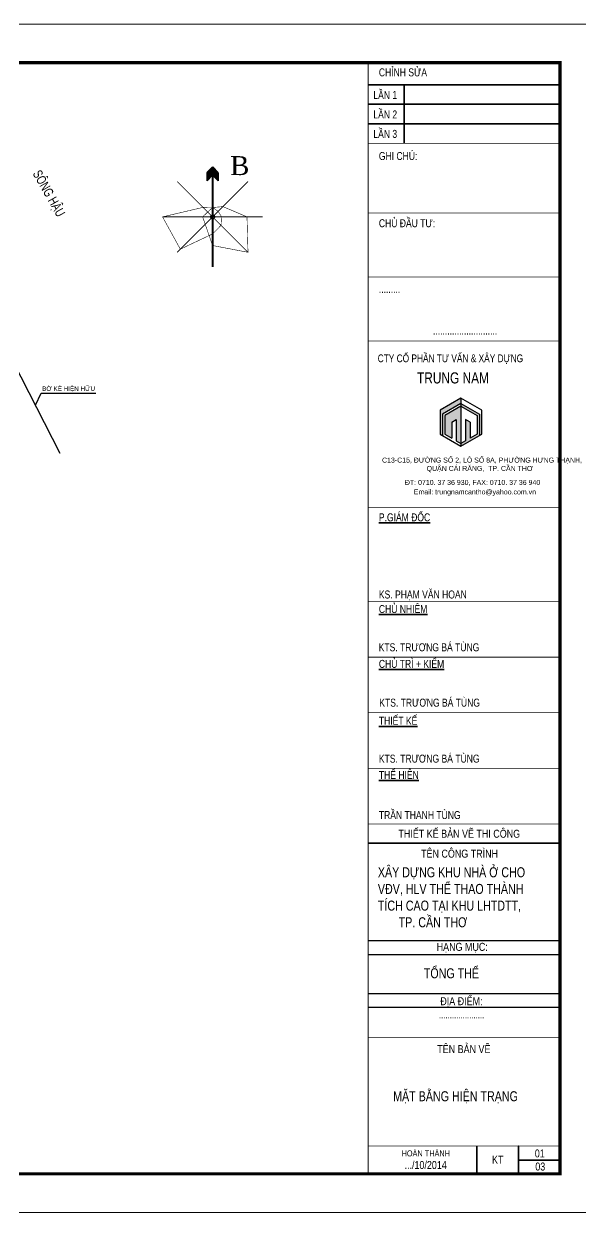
# Model space of a CAD drawing. Header units: millimetres. Extents: x 100 to 288, y -65 to 177.
# Drawn here: x 147.35 to 161.27, y 146.68 to 176.85 of the extents above; entities that cross this region are included whole.
import ezdxf

# ---------------------------------------------------------------- set-up
doc = ezdxf.new("R2010")
doc.units = ezdxf.units.MM
doc.header["$LTSCALE"] = 0.3
doc.header["$MEASUREMENT"] = 0
doc.layers.get('0').update_dxf_attribs({"linetype": 'CONTINUOUS', "lineweight": 13})
doc.layers.get('DEFPOINTS').update_dxf_attribs({"linetype": 'CONTINUOUS', "lineweight": 13})
for name, color, linetype in [('HATCH1', 8, 'CONTINUOUS'), ('LAYER 7', 7, 'CONTINUOUS'), ('LAYER4', 114, 'CONTINUOUS'), ('LAYER5', 5, 'CONTINUOUS'), ('LAYER7', 7, 'CONTINUOUS'), ('VB', 94, 'CONTINUOUS')]:
    doc.layers.add(name, color=color, linetype=linetype)
doc.styles.add('A4', font='VHELVEN.TTF')
doc.styles.add('AVO', font='VAVON.TTF')
doc.styles.add('DIM', font='VAVON.TTF')
doc.styles.add('VNI - HELVE', font='VBOOKMN.TTF', dxfattribs={"width": 0.8})
doc.linetypes.add('TAL_N_P', pattern='A,0.5,[130,ltypeshp.shx,S=0.25,R=0,X=0,Y=-0.25],1,[130,ltypeshp.shx,S=0.5,R=0,X=0,Y=-0.5],0.5', length=2)
doc.linetypes.add('TRACKS', pattern='A,0.15,[130,ltypeshp.shx,S=0.25,R=0,X=0,Y=0],0.15', length=0.3)

# ---------------------------------------------------------------- blocks, each defined once
blk = doc.blocks.new('mt')
at = {"layer": 'LAYER4'}
for points, const_width in [([(0, 29.71), (-3.38, 26.24)], 0.81), ([(0, 29.71), (0, -29.71)], 1.13), ([(0, 29.71), (3.38, 26.24)], 0.81), ([(-3.38, 26.24), (-3.38, 21.38)], 0.81), ([(0, 24.85), (-3.38, 21.38)], 0.81), ([(0, 24.85), (3.38, 21.38)], 0.81), ([(3.38, 26.24), (3.38, 21.38)], 0.81), ([(-21.01, -21.01), (21.01, 21.01)], 0.486), ([(-21.01, 21.01), (21.01, -21.01)], 0.486), ([(-29.71, 0), (29.71, 0)], 0.486)]:
    blk.add_lwpolyline(points, dxfattribs=dict(at, const_width=const_width))
at = {"layer": 'LAYER4', "const_width": 0.324}
for points in [[(-29.71, 0), (-5.66, 5.66), (0, 5.55), (3.31, 3.31), (5.3, 0), (5, -5), (0, -10.1), (-19.16, -19.16)], [(20.42, 0), (6.11, 6.11), (0, 5.55), (-2.9, 2.9), (-5.92, 0), (0, -16.99), (21.01, -21.01)]]:
    blk.add_lwpolyline(points, close=True, dxfattribs=at)
at = {"layer": 'LAYER4'}
blk.add_circle((0, 0), 1.18, dxfattribs=at)
for points in [[(-3.38, 21.38), (-3.38, 26.24), (0, 24.85), (0, 29.71)], [(3.38, 21.38), (3.38, 26.24), (0, 24.85), (0, 29.71)]]:
    blk.add_solid(points, dxfattribs=at)
at = {"layer": 'LAYER4', "insert": (10.48, 36.05), "char_height": 11.25, "width": 19.3468, "attachment_point": 1, "rotation": 359.94873, "style": 'AVO'}
blk.add_mtext('{\\fRomantic|b0|i0|c2|p2;B}', dxfattribs=at)
blk = doc.blocks.new('GA')
at = {"linetype": 'Continuous', "ltscale": 0.08}
h = blk.add_hatch(color=8, dxfattribs=at)
h.paths.add_polyline_path([(158.27, 167.362), (158.27, 167.496), (157.749, 167.195), (157.749, 166.594), (157.807, 166.561), (157.807, 167.095)])
h.paths.add_polyline_path([(158.27, 167.296), (157.865, 167.062), (157.865, 166.594), (158.039, 166.494), (158.039, 166.895), (158.154, 166.962), (158.154, 166.427), (158.27, 166.36)])
blk.add_hatch(color=8, dxfattribs=at).paths.add_polyline_path([(158.502, 166.895), (158.386, 166.962), (158.386, 166.427), (158.27, 166.36), (158.27, 166.294), (158.733, 166.561), (158.733, 167.095), (158.27, 167.362), (158.27, 167.296), (158.675, 167.062), (158.675, 166.594), (158.502, 166.494)])
for p, q in [((158.27, 167.496), (158.27, 167.362)), ((158.27, 167.496), (158.27, 166.294)), ((158.27, 167.362), (157.807, 167.095)), ((157.807, 167.095), (157.807, 166.561)), ((158.27, 167.296), (157.865, 167.062)), ((158.27, 167.362), (158.733, 167.095)), ((158.27, 167.296), (158.27, 166.36)), ((158.27, 167.296), (158.675, 167.062)), ((158.733, 167.095), (158.733, 166.561)), ((157.865, 167.062), (157.865, 166.594)), ((158.039, 166.895), (158.154, 166.962)), ((158.039, 166.895), (158.039, 166.494)), ((158.154, 166.962), (158.154, 166.427)), ((158.502, 166.895), (158.386, 166.962)), ((158.386, 166.962), (158.386, 166.427)), ((158.502, 166.895), (158.502, 166.494)), ((158.675, 167.062), (158.675, 166.594))]:
    blk.add_line(p, q, dxfattribs=at)
blk.add_lwpolyline([(157.749, 166.594), (158.27, 166.294), (158.791, 166.594), (158.791, 167.195), (158.27, 167.496), (157.749, 167.195)], close=True, dxfattribs=at)
for points in [[(157.865, 166.594), (158.039, 166.494)], [(158.675, 166.594), (158.502, 166.494)], [(158.154, 166.427), (158.27, 166.36)], [(158.386, 166.427), (158.27, 166.36)]]:
    blk.add_lwpolyline(points, dxfattribs=at)
for points in [[(155.949, 153.941), (160.749, 153.941)], [(155.949, 153.594), (160.749, 153.594)], [(155.949, 152.621), (160.749, 152.621)], [(155.949, 152.274), (160.749, 152.274)]]:
    blk.add_lwpolyline(points)
at = {"layer": 'LAYER 7', "lineweight": 35}
for points in [[(155.949, 175.327), (160.749, 175.327)], [(156.853, 173.869), (156.853, 175.327)], [(155.949, 174.841), (160.749, 174.841)], [(155.949, 174.355), (160.749, 174.355)], [(155.949, 156.371), (160.749, 156.371)], [(158.666, 148.802), (158.666, 148.108)], [(159.707, 148.802), (159.707, 148.802), (159.707, 148.108)], [(159.707, 148.455), (160.749, 148.455)]]:
    blk.add_lwpolyline(points, dxfattribs=at)
at = {"layer": 'LAYER7', "const_width": 0.0278}
blk.add_lwpolyline([(160.749, 175.883), (155.949, 175.883), (155.949, 148.108), (160.749, 148.108)], close=True, dxfattribs=at)
at = {"layer": 'LAYER7'}
for points, const_width in [([(155.949, 173.869), (160.749, 173.869)], 0.0174), ([(155.949, 172.125), (160.749, 172.125)], 0.0174), ([(155.949, 170.525), (160.749, 170.525)], 0.0174), ([(155.949, 168.925), (160.749, 168.925)], 0.0212), ([(155.949, 164.759), (160.749, 164.759)], 0.0174), ([(155.949, 162.412), (160.749, 162.412)], 0.0174), ([(155.949, 161.023), (160.749, 161.023)], 0.0174), ([(155.949, 159.634), (160.749, 159.634)], 0.0174), ([(155.949, 158.246), (160.749, 158.246)], 0.0174), ([(155.949, 156.857), (160.749, 156.857)], 0.0174), ([(155.949, 151.51), (160.749, 151.51)], 0.0174), ([(155.949, 148.802), (160.749, 148.802)], 0.0174)]:
    blk.add_lwpolyline(points, dxfattribs=dict(at, const_width=const_width))
at = {"layer": 'LAYER 7', "lineweight": 35, "attachment_point": 1, "style": 'VNI - HELVE'}
for s, insert, char_height, width in [('CHÆNH SÖÛA', (156.217, 175.74), 0.2, 5.31965), ('LAÀN 1', (156.079, 175.174), 0.2, 5.31965), ('LAÀN 2', (156.079, 174.688), 0.2, 5.31965), ('LAÀN 3', (156.079, 174.202), 0.2, 5.31965), ('GHI CHUÙ:', (156.217, 173.649), 0.2, 5.31965), ('CHUÛ ÑAÀU TÖ:', (156.217, 171.969), 0.2, 5.31965), ('.........', (156.217, 170.324), 0.2, 5.31965), ('...........................', (157.571, 169.286), 0.2, 5.31965), ('{\\LP.GIAÙM ÑOÁC}', (156.217, 164.618), 0.2, 5.31965), ('KS. PHAÏM VAÊN HOAN', (156.217, 162.69), 0.2, 5.31965), ('{\\LCHUÛ NHIEÄM}', (156.217, 162.326), 0.2, 5.31965), ('KTS. TRÖÔNG BAÙ TUØNG', (156.212, 161.37), 0.2, 5.31965), ('{\\LCHUÛ TRÌ + KIEÅM}', (156.217, 160.955), 0.2, 5.31965), ('KTS. TRÖÔNG BAÙ TUØNG', (156.228, 159.986), 0.2, 5.31965), ('{\\LTHIEÁT KEÁ}', (156.217, 159.532), 0.2, 5.31965), ('KTS. TRÖÔNG BAÙ TUØNG', (156.217, 158.587), 0.2, 5.31965), ('{\\LTHEÅ HIEÄN}', (156.217, 158.179), 0.2, 5.31965), ('TRAÀN THANH TUØNG', (156.217, 157.177), 0.2, 5.31965), ('{\\fVNI-Helve|b0|i0|c0|p2;THIEÁT KEÁ BAÛN VEÕ THI COÂNG}', (156.707, 156.71), 0.2, 5.31965), ('{\\fVNI-Helve|b0|i0|c0|p2;TEÂN COÂNG TRÌNH}', (157.273, 156.212), 0.2, 5.31965), ('XAÂY DÖÏNG KHU NHAØ ÔÛ CHO\\PVÑV, HLV THEÅ THAO THAØNH \\PTÍCH CAO TAÏI KHU LHTDTT, \\P       TP. CAÀN THÔ', (156.192, 155.772), 0.25, 7.09083), ('{\\fVNI-Helve|b0|i0|c0|p2;HAÏNG MUÏC:}', (157.663, 153.883), 0.2, 5.31965), ('TOÅNG THEÅ', (157.341, 153.247), 0.25, 7.09083), ('{\\fVNI-Helve|b0|i0|c0|p2;ÑÒA ÑIEÅM:}', (157.754, 152.524), 0.2, 5.31965), ('{\\fVNI-Helve|b0|i0|c0|p2;.....................}', (157.72, 152.167), 0.17359, 5.31965), ('{\\fVNI-Helve|b0|i0|c0|p2;TEÂN BAÛN VEÕ}', (157.678, 151.327), 0.2, 5.31965), ('{\\fVNI-Helve|b0|i0|c0|p2;HOAØN THAØNH}', (156.785, 148.695), 0.15, 5.31965), ('{\\fVNI-Helve|b0|i0|c0|p2;.../10/2014}', (156.859, 148.43), 0.2, 5.31965), ('{\\fVNI-Helve|b0|i0|c0|p2;KT}', (159.047, 148.564), 0.2, 5.31965), ('{\\fVNI-Helve|b0|i0|c0|p2;03}', (160.129, 148.392), 0.2, 5.31965)]:
    blk.add_mtext(s, dxfattribs=dict(at, insert=insert, char_height=char_height, width=width))
at = {"layer": 'LAYER5', "attachment_point": 1, "style": 'VNI - HELVE'}
for s, insert, char_height, width in [('{\\H0.9774x;CTY COÅ PHAÀN TÖ VAÁN & XAÂY DÖÏNG} ', (156.188, 168.59), 0.19891, 4.67984), ('TRUNG NAM', (157.171, 168.142), 0.2777, 3.59296), ('{\\fVNI-Helve|b0|i0|c0|p2;C13-C15, ÑÖÔØNG SOÁ 2, LOÂ SOÁ 8A, PHÖÔØNG HÖNG THAÏNH, \\P                       QUAÄN CAÙI RAÊNG,  TP. CAÀN THÔ}', (156.296, 166.011), 0.12499, 8.0242), ('{\\fVNI-Helve|b0|i0|c0|p2;ÑT: 0710. 37 36 930, FAX: 0710. 37 36 940}', (156.868, 165.453), 0.12499, 8.0242), ('{\\fVNI-Helve|b0|i0|c0|p2;Email: trungnamcantho@yahoo.com.vn}', (157.09, 165.217), 0.12499, 8.0242)]:
    blk.add_mtext(s, dxfattribs=dict(at, insert=insert, char_height=char_height, width=width))

msp = doc.modelspace()

# ---------------------------------------------------------------- linework, layer by layer
at = {"layer": 'DEFPOINTS', "linetype": 'Continuous', "ltscale": 0.08}
for points in [[(119.74885, 147.14536), (161.74885, 147.14536), (161.74885, 176.84536), (119.74885, 176.84536)], [(119.74885, 117.44536), (161.74885, 117.44536), (161.74885, 147.14536), (119.74885, 147.14536)]]:
    msp.add_lwpolyline(points, close=True, dxfattribs=at)
at = {"layer": 'HATCH1', "linetype": 'TRACKS', "ltscale": 2}
msp.add_lwpolyline([(148.25114, 166.11437), (144.73907, 172.96426), (143.87344, 174.65237), (143.24249, 175.88282)], dxfattribs=at)
at = {"layer": 'HATCH1', "linetype": 'TAL_N_P', "ltscale": 2}
msp.add_lwpolyline([(148.25114, 166.11437), (144.73907, 172.96426), (143.87344, 174.65237), (143.24249, 175.88282)], dxfattribs=at)
at = {"layer": 'HATCH1'}
msp.add_lwpolyline([(147.63188, 167.32216), (147.76795, 167.61931), (149.14154, 167.61931)], dxfattribs=at)
at = {"layer": 'LAYER7', "linetype": 'Continuous', "const_width": 0.08}
msp.add_lwpolyline([(160.74885, 175.88282), (121.54885, 175.88282), (121.54885, 148.10791), (160.74885, 148.10791)], close=True, dxfattribs=at)

# ---------------------------------------------------------------- block references
at = {"layer": 'LAYER 7', "lineweight": -2}
msp.add_blockref('GA', (0, 0), dxfattribs=at)
at = {"layer": 'VB', "linetype": 'Continuous', "ltscale": 0.08, "xscale": 0.04212000000116234, "yscale": 0.04212000007973415, "zscale": 0.04212}
msp.add_blockref('mt', (152.05921, 172.02754), dxfattribs=at)

# ---------------------------------------------------------------- texts
at = {"layer": 'HATCH1', "style": 'DIM', "width": 0.75}
msp.add_text('SOÂNG HAÄU', height=0.238096, rotation=299.493229, dxfattribs=at).set_placement((147.55146, 173.11088))
at = {"layer": 'HATCH1', "extrusion": (-0.005701, 0.012619, 0.999904), "insert": (148.45708, 167.79045, 0.04712), "char_height": 0.1130525, "attachment_point": 2, "text_direction": (0.999984, 0, 0.005702), "style": 'A4'}
msp.add_mtext('BÔØ KEØ HIEÄN HÖÕU', dxfattribs=at)
at = {"layer": 'LAYER 7', "lineweight": 35, "width": 5.3196514, "attachment_point": 1, "style": 'VNI - HELVE'}
for s, insert, char_height in [('MAËT BAÈNG HIEÄN TRAÏNG', (156.57385, 150.17354), 0.25), ('{\\fVNI-Helve|b0|i0|c0|p2;01}', (160.11666, 148.72004), 0.2)]:
    msp.add_mtext(s, dxfattribs=dict(at, insert=insert, char_height=char_height))

doc.saveas('drawing.dxf')
